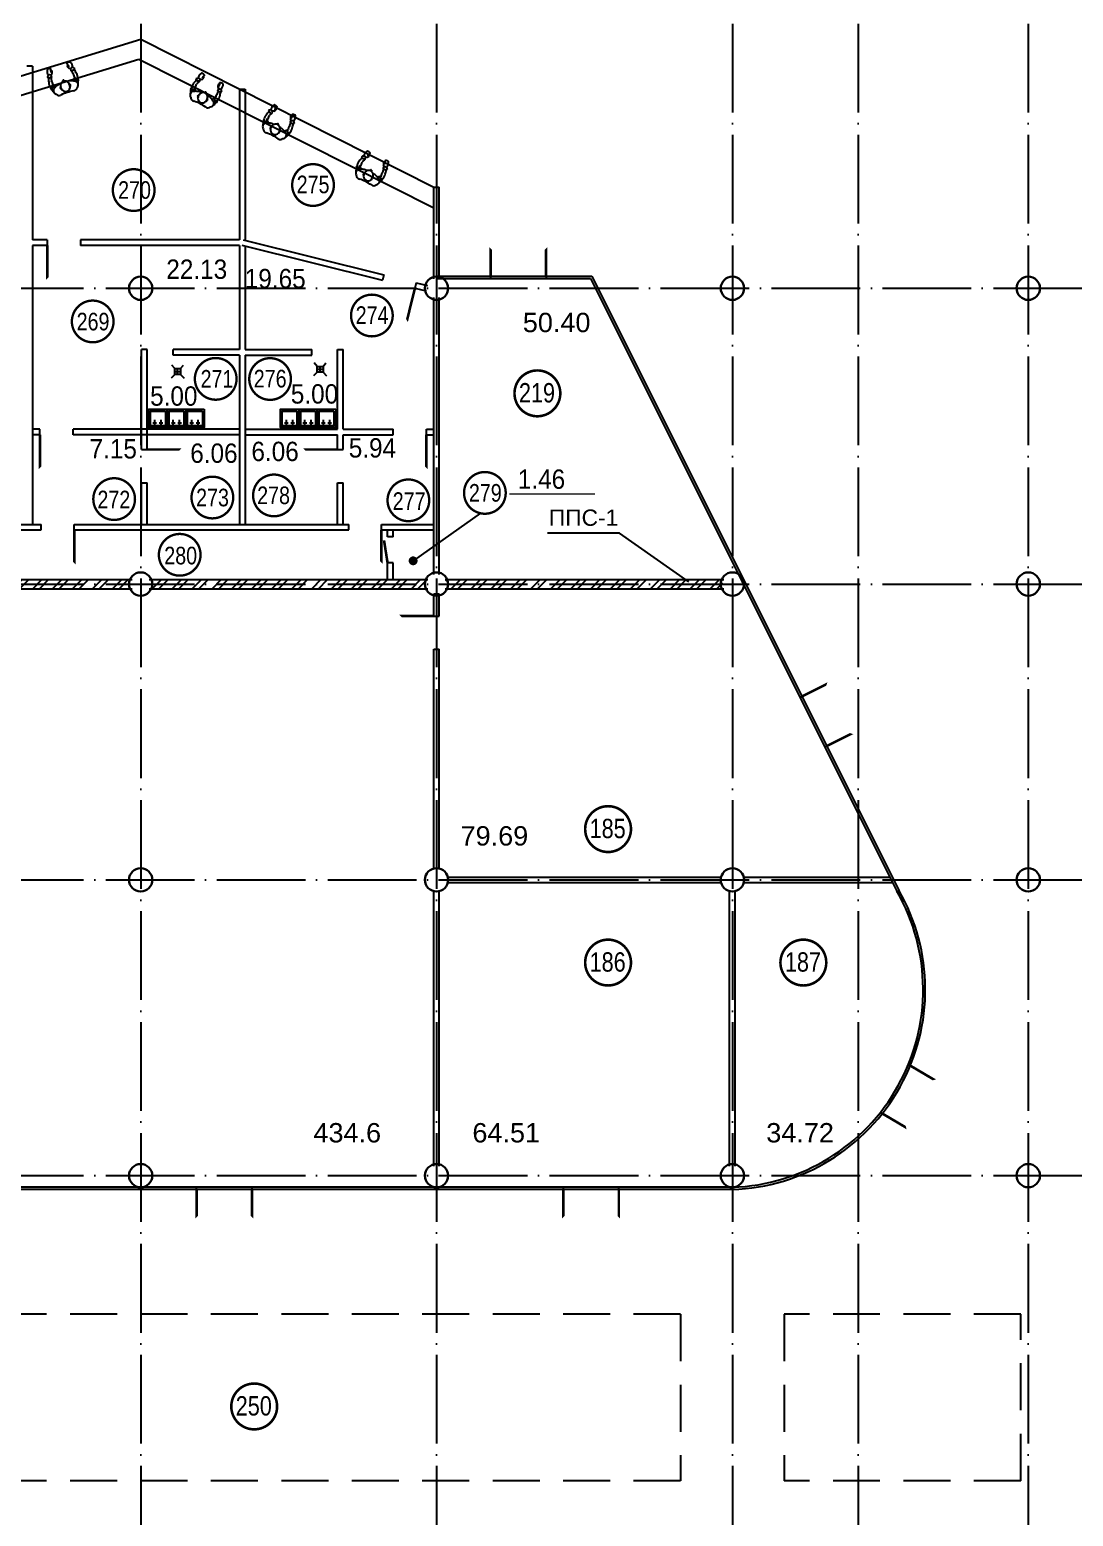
# Model space of a CAD drawing. Extents: x -4497 to 351150, y -50 to 322254.
# Drawn here: x 65770 to 93986, y 202875 to 243079 of the extents above; entities that cross this region are included whole.
import ezdxf
from ezdxf.enums import TextEntityAlignment as Align

# ---------------------------------------------------------------- set-up
doc = ezdxf.new("R2010")
doc.units = 0
doc.header["$LTSCALE"] = 100
doc.linetypes.add('ACAD_ISO04W100', pattern=[30, 24, -3, 0, -3])
doc.linetypes.add('DASHED', pattern=[19.05, 12.7, -6.35])
doc.layers.get('0').update_dxf_attribs({"linetype": 'CONTINUOUS'})
for name, color, linetype in [('axis', 40, 'CONTINUOUS'), ('brick', 12, 'CONTINUOUS'), ('COLON', 5, 'CONTINUOUS'), ('DOORS', 8, 'CONTINUOUS'), ('DRAW', 255, 'CONTINUOUS'), ('EEE', 7, 'CONTINUOUS'), ('FIRE', 6, 'CONTINUOUS'), ('GKL', 5, 'CONTINUOUS'), ('Glass', 4, 'CONTINUOUS'), ('S', 2, 'CONTINUOUS'), ('Sanita', 4, 'CONTINUOUS'), ('TEXT', 2, 'CONTINUOUS'), ('WALL', 7, 'CONTINUOUS')]:
    doc.layers.add(name, color=color, linetype=linetype)
doc.styles.add('ARIEL-17.5', font='arial.ttf', dxfattribs={"height": 15})

# ---------------------------------------------------------------- blocks, each defined once
blk = doc.blocks.new('A$C53F96F9E')
at = {"layer": 'FIRE', "linetype": 'Continuous'}
blk.add_lwpolyline([(-64123, -11035), (-65992, -9717), (-67942, -9717)], dxfattribs=at)
at = {"layer": 'TEXT', "color": 6, "linetype": 'Continuous', "lineweight": 20, "style": 'ARIEL-17.5', "width": 0.998875}
blk.add_text('ППС-1', height=441.5, dxfattribs=at).set_placement((-66967, -9517), align=Align.CENTER)
blk = doc.blocks.new('A$C584E3954')
at = {"layer": 'Glass', "linetype": 'Continuous'}
for p, q in [((-885, -1234), (-885, -1174)), ((615, -1234), (615, -1174))]:
    blk.add_line(p, q, dxfattribs=at)
blk.add_lwpolyline([(615, -1234, 70, 70, 0), (615, -1984, 0, 0, 0), (-135, -1234, 0, 0, 0), (-885, -1984, 70, 70, 0), (-885, -1234, 70, 70, 0)], format="xyseb", dxfattribs=at)
blk = doc.blocks.new('89')
for p, q in [((-15915.19, -8342.41), (-15916.14, -8341.46)), ((-15913.59, -8342.41), (-15912.64, -8341.65)), ((-15915.19, -8344.02), (-15916.14, -8344.97)), ((-15915.19, -8343.21), (-15913.59, -8343.21)), ((-15914.39, -8342.41), (-15914.39, -8344.02)), ((-15913.59, -8344.02), (-15912.64, -8344.78))]:
    blk.add_line(p, q)
blk.add_lwpolyline([(-15915.19, -8342.41), (-15913.59, -8342.41), (-15913.59, -8344.02), (-15915.19, -8344.02)], close=True)
blk = doc.blocks.new('A$C37FC7F39')
at = {"layer": 'Sanita'}
for p, q in [((-292, -569), (-393, -569)), ((-341, -690), (-341, -483)), ((-121, -569), (-221, -569)), ((-169, -690), (-169, -483))]:
    blk.add_line(p, q, dxfattribs=at)
for points in [[(-5, -190), (-5, -690), (-505, -690), (-505, -190)], [(-55, -240), (-55, -640), (-455, -640), (-455, -240)]]:
    blk.add_lwpolyline(points, close=True, dxfattribs=at)

msp = doc.modelspace()

# ---------------------------------------------------------------- hatches: boundary and pattern name
at = {"layer": 'DRAW'}
h = msp.add_hatch(dxfattribs=at)
h.set_pattern_fill('ANSI32,_O', color=256, scale=40)
h.set_pattern_definition([(45, (-3600, 82000), (-269.4077, 269.4077), []), (45, (-3420.4, 82000), (-269.4077, 269.4077), [])])
h.paths.add_polyline_path([(68535.6, 228212.2), (61003, 228212.2, -0.123425), (61034.3, 228087.2, -0.123425), (61003, 227962.2), (68535.6, 227962.2, -0.123425), (68504.3, 228087.2, -0.123425)])
h.paths.add_polyline_path([(76535.6, 228212.2), (69003, 228212.2, -0.123425), (69034.3, 228087.2, -0.123425), (69003, 227962.2), (76535.6, 227962.2, -0.123425), (76504.3, 228087.2, -0.123425)])
h.paths.add_polyline_path([(84504.3, 228087.2, -0.123425), (84535.6, 228212.2), (77003, 228212.2, -0.123425), (77034.3, 228087.2, -0.123425), (77003, 227962.2), (84535.6, 227962.2, -0.123425)])
h.paths.add_polyline_path([(85081.8, 228212.2), (85003, 228212.2, -0.123425), (85034.3, 228087.2, -0.123425), (85003, 227962.2), (85206.8, 227962.2)])
edge = h.paths.add_edge_path()
edge.add_arc((52769.3, 228087.2), 315, 336.62013, 383.37987)
edge.add_line((53058.4, 228212.2), (60535.6, 228212.2))
edge.add_arc((60769.3, 228087.2), 265, 151.85542, 208.14458)
edge.add_line((60535.6, 227962.2), (53058.4, 227962.2))

# ---------------------------------------------------------------- linework, layer by layer
at = {"layer": 'axis', "linetype": 'ACAD_ISO04W100'}
for p, q in [((68769.3, 318243.4), (68769.3, 84615.2)), ((76769.3, 318243.4), (76769.3, 84615.2)), ((84769.3, 318243.4), (84769.3, 84615.2)), ((88169.3, 318243.4), (88169.3, 84615.2)), ((92769.3, 318243.4), (92769.3, 84615.2)), ((-1176.8, 236087.2), (272433.1, 236087.2)), ((-1176.8, 228087.2), (272433.1, 228087.2)), ((-1176.8, 220087.2), (272433.1, 220087.2)), ((-1176.8, 212087.2), (274434.3, 212087.2))]:
    msp.add_line(p, q, dxfattribs=at)
at = {"layer": 'brick', "linetype": 'Continuous'}
for points in [[(61003, 228212.2), (68535.6, 228212.2)], [(61003, 227962.2), (68535.6, 227962.2)], [(69003, 228212.2), (76535.6, 228212.2)], [(69003, 227962.2), (76535.6, 227962.2)], [(77003, 228212.2), (84535.6, 228212.2)], [(77003, 227962.2), (84535.6, 227962.2)]]:
    msp.add_lwpolyline(points, dxfattribs=at)
at = {"layer": 'COLON', "color": 3, "lineweight": 30}
for points in [[(68454.3, 236087.2, 1), (69084.3, 236087.2, 1)], [(76454.3, 236087.2, 1), (77084.3, 236087.2, 1)], [(84454.3, 236087.2, 1), (85084.3, 236087.2, 1)], [(92454.3, 236087.2, 1), (93084.3, 236087.2, 1)], [(68454.3, 228087.2, 1), (69084.3, 228087.2, 1)], [(76454.3, 228087.2, 1), (77084.3, 228087.2, 1)], [(84454.3, 228087.2, 1), (85084.3, 228087.2, 1)], [(92454.3, 228087.2, 1), (93084.3, 228087.2, 1)], [(92454.3, 220087.2, 1), (93084.3, 220087.2, 1)], [(68454.3, 212087.2, 1), (69084.3, 212087.2, 1)], [(76454.3, 212087.2, 1), (77084.3, 212087.2, 1)], [(84454.3, 212087.2, 1), (85084.3, 212087.2, 1)], [(92454.3, 212087.2, 1), (93084.3, 212087.2, 1)]]:
    msp.add_lwpolyline(points, format="xyb", close=True, dxfattribs=at)
at = {"layer": 'COLON', "color": 5, "lineweight": 30}
for points in [[(68454.3, 220087.2, 1), (69084.3, 220087.2, 1)], [(76454.3, 220087.2, 1), (77084.3, 220087.2, 1)], [(84454.3, 220087.2, 1), (85084.3, 220087.2, 1)]]:
    msp.add_lwpolyline(points, format="xyb", close=True, dxfattribs=at)
at = {"layer": 'DOORS', "flags": 128}
for points in [[(66244.7, 237246.7, 70, 70, 0), (66244.7, 236346.7, 0, 0, 0), (67144.7, 237246.7, 0, 0, 0)], [(76185.3, 236088.9, 70, 70, 0), (75968.9, 235215.3, 0, 0, 0), (75311.7, 236305.3, 0, 0, 0)], [(66044.1, 232126.7, 70, 70, 0), (66044.1, 231226.7, 0, 0, 0), (66944.1, 232126.7, 0, 0, 0)], [(76494.8, 232126.7, 70, 70, 0), (76494.8, 231226.7, 0, 0, 0), (75594.8, 232126.7, 0, 0, 0)], [(68944.7, 231726.7, 70, 70, 0), (69844.7, 231726.7, 0, 0, 0), (68944.7, 230826.7, 0, 0, 0)], [(74094.7, 231726.7, 70, 70, 0), (73194.7, 231726.7, 0, 0, 0), (74094.7, 230826.7, 0, 0, 0)], [(66974.5, 229552.1, 70, 70, 0), (66974.5, 228652.1, 0, 0, 0), (66074.5, 229552.1, 0, 0, 0)], [(75279.2, 229552.1, 70, 70, 0), (75279.2, 228667.1, 0, 0, 0), (74394.2, 229552.1, 0, 0, 0)], [(76694.3, 227222.2, 70, 70, 0), (75794.3, 227222.2, 0, 0, 0), (76694.3, 226322.2, 0, 0, 0)]]:
    msp.add_lwpolyline(points, format="xyseb", dxfattribs=at)
at = {"layer": 'DOORS', "const_width": 70, "flags": 128}
msp.add_lwpolyline([(75444.3, 228664.7), (75349.8, 229267.7)], dxfattribs=at)
at = {"layer": 'EEE'}
msp.add_line((77957.9, 230001.2), (76136.2, 228715.9, -76728.7), dxfattribs=at)
at = {"layer": 'EEE', "linetype": 'Continuous'}
for points, const_width in [([(68016.7, 238743, 1), (69144.3, 238743, 1)], 63.7), ([(72866.1, 238879.2, 1), (73993.7, 238879.2, 1)], 63.7), ([(66908.9, 235189.7, 1), (68036.5, 235189.7, 1)], 63.7), ([(74457.1, 235350.4, 1), (75584.7, 235350.4, 1)], 63.7), ([(70234.3, 233636.5, 1), (71361.9, 233636.5, 1)], 63.7), ([(71705.2, 233632.7, 1), (72832.8, 233632.7, 1)], 63.7), ([(78876.5, 233244.7, 1), (80115.6, 233244.7, 1)], 70), ([(67488.2, 230385.3, 1), (68615.8, 230385.3, 1)], 63.7), ([(70144.7, 230427.4, 1), (71272.3, 230427.4, 1)], 63.7), ([(71809, 230484.4, 1), (72936.6, 230484.4, 1)], 63.7), ([(75444.2, 230351.7, 1), (76571.8, 230351.7, 1)], 63.7), ([(77512.5, 230552.5, 1), (78640.1, 230552.5, 1)], 63.7), ([(69261.3, 228878.6, 1), (70388.9, 228878.6, 1)], 63.7), ([(80787.6, 221460.1, 1), (82026.7, 221460.1, 1)], 70), ([(80787.6, 217850.4, 1), (82026.7, 217850.4, 1)], 70), ([(86067.6, 217850.4, 1), (87306.8, 217850.4, 1)], 70), ([(71219.1, 205845.5, 1), (72458.3, 205845.5, 1)], 70)]:
    msp.add_lwpolyline(points, format="xyb", close=True, dxfattribs=dict(at, const_width=const_width))
at = {"layer": 'EEE', "const_width": 120, "elevation": -76728.7}
msp.add_lwpolyline([(76076.2, 228715.9, 1), (76196.2, 228715.9, 1)], format="xyb", close=True, dxfattribs=at)
at = {"layer": 'GKL'}
for p, q in [((55445.1, 238743.3), (68769.3, 242822.2)), ((68769.3, 242822.2), (76694.3, 238818.8)), ((55445.1, 238220.4), (68723.4, 242285.2)), ((68723.4, 242285.2), (76694.3, 238258.6)), ((66619.1, 241495.8), (66607.1, 241533.3)), ((66854.3, 241571.5), (66845.5, 241598.8)), ((70328, 241278.8), (70340.8, 241304.4)), ((70549.2, 241168.6), (70566.7, 241203.8)), ((72289.2, 240420.9), (72302, 240446.6)), ((72510.3, 240310.8), (72527.9, 240346)), ((74805.1, 239172.4), (74817.8, 239198)), ((75026.2, 239062.2), (75043.7, 239097.4))]:
    msp.add_line(p, q, dxfattribs=at)
at = {"layer": 'GKL', "flags": 128}
for points in [[(65844.7, 242093.3), (65694.7, 242093.3)], [(65844.7, 242093.3), (65844.7, 237396.7)], [(71444.7, 241470.7), (71444.7, 237395.2)], [(71444.7, 241470.7), (71594.7, 241470.7)], [(71594.7, 241470.7), (71594.7, 237395.2)], [(76694.3, 238818.8), (76844.3, 238818.8)], [(66244.7, 237396.7), (65844.7, 237396.7)], [(65844.7, 237246.7), (65844.7, 229702.1)], [(66244.7, 237246.7), (65844.7, 237246.7)], [(66244.7, 237396.7), (66244.7, 237246.7)], [(67144.7, 237396.7), (67144.7, 237246.7)], [(71444.7, 237396.7), (67144.7, 237396.7)], [(71444.7, 237246.7), (67144.7, 237246.7)], [(71444.7, 237246.7), (71444.7, 234426.7)], [(71501.7, 237248.9), (75311.7, 236305.3)], [(71537.8, 237394.5), (75347.7, 236450.9)], [(71594.7, 237246.7), (71594.7, 234426.7)], [(75347.7, 236450.9), (75311.7, 236305.3)], [(76221.3, 236234.5), (76185.3, 236088.9)], [(76185.3, 236088.9), (76486.3, 236014.4)], [(76221.3, 236234.5), (76522.3, 236160)], [(68944.7, 234426.7), (68794.7, 234426.7)], [(71444.7, 234426.7), (69644.7, 234426.7)], [(71594.7, 234426.7), (73394.7, 234426.7)], [(74094.7, 234426.7), (74244.7, 234426.7)], [(71444.7, 234276.7), (69644.7, 234276.7)], [(71444.7, 234276.7), (71444.7, 229702.1)], [(71594.7, 234276.7), (71594.7, 229702.1)], [(71594.7, 234276.7), (73394.7, 234276.7)], [(66044.1, 232276.7), (65844.6, 232276.7)], [(66044.1, 232126.7), (65844.6, 232126.7)], [(66044.1, 232126.7), (66044.1, 232276.7)], [(71444.7, 232276.7), (66944.1, 232276.7)], [(66944.1, 232126.7), (66944.1, 232276.7)], [(71444.7, 232126.7), (66944.1, 232126.7)], [(71594.7, 232276.7), (74094.7, 232276.7)], [(71594.7, 232126.7), (74094.7, 232126.7)], [(74244.7, 232276.7), (75594.8, 232276.7)], [(74244.7, 232126.7), (75594.8, 232126.7)], [(75594.8, 232126.7), (75594.8, 232276.7)], [(76494.8, 232126.7), (76494.8, 232276.7)], [(76494.8, 232276.7), (76694.3, 232276.7)], [(76494.8, 232126.7), (76694.3, 232126.7)], [(68794.7, 231726.7), (68944.7, 231726.7)], [(74094.7, 231726.7), (74244.7, 231726.7)], [(68794.7, 230826.7), (68944.7, 230826.7)], [(74094.7, 230826.7), (74244.7, 230826.7)], [(64425.3, 229702.1), (66074.5, 229702.1)], [(66074.5, 229552.1), (66074.5, 229702.1)], [(66974.5, 229702.1), (74394.2, 229702.1)], [(66974.5, 229552.1), (66974.5, 229702.1)], [(74394.2, 229552.1), (74394.2, 229702.1)], [(75279.2, 229702.1), (76694.3, 229702.1)], [(75279.2, 229552.1), (75279.2, 229702.1)], [(64425.3, 229552.1), (66074.5, 229552.1)], [(66974.5, 229552.1), (74394.2, 229552.1)], [(75279.2, 229552.1), (76694.3, 229552.1)], [(75594.3, 229364.7), (75444.3, 229364.7)], [(75594.3, 228664.7), (75444.3, 228664.7)], [(76694.3, 227822.2), (76844.3, 227822.2)], [(76694.3, 227822.2), (76844.3, 227822.2)], [(76694.3, 227222.2), (76844.3, 227222.2)], [(76694.3, 227222.2), (76844.3, 227222.2)], [(76694.3, 226322.2), (76844.3, 226322.2)], [(77075.2, 220162.2), (84463.4, 220162.2)], [(77075.2, 220012.2), (84463.4, 220012.2)], [(85075.2, 220162.2), (89026.3, 220162.2)], [(85075.2, 220012.2), (89101.3, 220012.2)]]:
    msp.add_lwpolyline(points, dxfattribs=at)
at = {"layer": 'GKL'}
for points in [[(76694.3, 236341.3), (76694.3, 238818.8)], [(76844.3, 236341.3), (76844.3, 238818.8)], [(76694.3, 228341.3), (76694.3, 235833)], [(76844.3, 228341.3), (76844.3, 235833)], [(68794.7, 231726.7), (68794.7, 234426.7)], [(68944.7, 231726.7), (68944.7, 234426.7)], [(69644.7, 234276.7), (69644.7, 234426.7)], [(73394.7, 234276.7), (73394.7, 234426.7)], [(74094.7, 232276.7), (74094.7, 234426.7)], [(74244.7, 232276.7), (74244.7, 234426.7)], [(74094.7, 231726.7), (74094.7, 232126.7)], [(74244.7, 231726.7), (74244.7, 232126.7)], [(68794.7, 229702.1), (68794.7, 230826.7)], [(68944.7, 229702.1), (68944.7, 230826.7)], [(74094.7, 229702.1), (74094.7, 230826.7)], [(74244.7, 229702.1), (74244.7, 230826.7)], [(75444.3, 229364.7), (75444.3, 229552.1)], [(75594.3, 229364.7), (75594.3, 229552.1)], [(75444.3, 228212.2), (75444.3, 228664.7)], [(75594.3, 228212.2), (75594.3, 228664.7)], [(76694.3, 227222.2), (76694.3, 227822.2)], [(76694.3, 227222.2), (76694.3, 227822.2)], [(76844.3, 227222.2), (76844.3, 227822.2)], [(76844.3, 227222.2), (76844.3, 227822.2)], [(76694.3, 220393.1), (76694.3, 226322.2)], [(76844.3, 220393.1), (76844.3, 226322.2)], [(76694.3, 212341.3), (76694.3, 219781.2)], [(76844.3, 212341.3), (76844.3, 219781.2)], [(84694.3, 212341.3), (84694.3, 219781.2)], [(84844.3, 212341.3), (84844.3, 219781.2)]]:
    msp.add_lwpolyline(points, dxfattribs=at)
for centre, radius, start, end in [((66307.7, 242010.7), 17, 39.38611, 156.97333), ((66789, 242158.4), 14.1, 85.16667, 230.38514), ((67366.6, 242627.4), 757.8, 218.99876, 219.28022), ((67366.6, 242627.4), 757.8, 219.28022, 223.14986), ((66796, 242094.4), 12.1, 38.90635, 221.3441), ((66925.3, 242166.1), 159.7, 209.92715, 217.90054), ((66807.1, 242171.4), 17, 58.6959, 176.28312), ((66807.1, 242171.4), 17, 176.28312, 178.04868), ((66872.1, 242113.1), 85.7, 211.79052, 246.49857), ((66706.1, 242004.1), 139.4, 31.07845, 44.59078), ((66776, 242077.1), 49.5, 358.81905, 40.41328), ((66833.4, 242182.2), 17.8, 50.66339, 168.13593), ((66806.7, 241882.4), 155.3, 63.77913, 78.40447), ((66855.4, 242194.8), 10.7, 39.2354, 173.61906), ((66749.2, 242062.8), 179.9, 357.8979, 50.4862), ((66935, 241987.9), 68.6, 95.08049, 150.42952), ((66905.1, 241923.9), 134.5, 51.28159, 79.79503), ((67009.7, 241991.6), 42.4, 118.84957, 158.7898), ((66418.1, 241956.3), 179.9, 165.18302, 217.77133), ((66372.4, 241752.5), 134.5, 135.8742, 164.38764), ((66247.9, 241746.5), 42.4, 56.87942, 96.81966), ((66254.8, 242001.6), 10.7, 42.05016, 176.43383), ((66280, 242004.2), 17.8, 47.53329, 165.00583), ((66292.9, 241828.8), 51.6, 242.95136, 244.98378), ((66292.9, 241828.8), 51.6, 244.98378, 293.94998), ((67073.4, 241757.8), 798.1, 178.39302, 187.24694), ((66310.8, 241787), 68.6, 65.23971, 120.58873), ((66637.5, 241699.3), 358.3, 186.75327, 211.80744), ((66332.6, 241701.3), 82.5, 81.34779, 103.11884), ((66330, 242010.8), 14.1, 345.28408, 130.50255), ((66307.7, 242010.7), 17, 37.62054, 39.38611), ((66387.9, 241952.2), 49.5, 175.25595, 216.85017), ((65587.3, 242054.9), 757.8, 352.51936, 356.38901), ((66476.5, 241776.2), 155.3, 137.26476, 151.89009), ((66131.8, 241720.1), 244.7, 16.1731, 31.87575), ((65587.3, 242054.9), 757.8, 356.38901, 356.67046), ((66351.3, 241804), 22, 253.3688, 314.52726), ((67730.9, 241937.2), 1394.4, 186.35593, 189.77412), ((66487.3, 241933.7), 139.4, 171.07845, 184.59078), ((66361.6, 241954.6), 12.1, 354.32513, 176.76288), ((66100.8, 241550.6), 296.5, 6.61407, 30.36038), ((66288.9, 241925.4), 85.7, 329.17065, 3.8787), ((66214.8, 241937.4), 159.7, 357.76868, 5.74207), ((66725.3, 241569), 123.5, 117.93883, 156.37376), ((66674, 241684.5), 9.12, 129.76338, 224.06344), ((66725.3, 241569), 123.5, 11.15065, 117.93883), ((66505.9, 241723.7), 165.4, 348.76612, 354.67528), ((66681.3, 241705.8), 11, 49.31719, 166.35203), ((66813.4, 241822.7), 165.4, 220.99394, 226.9031), ((66699.7, 241692.8), 9.12, 351.60578, 85.90584), ((66871.6, 241529.1), 168.1, 83.40051, 119.62814), ((67119.5, 242037.9), 244.7, 183.79347, 199.49613), ((66892.2, 241978), 22, 261.14197, 322.30042), ((66906.7, 241435.5), 261.1, 81.51729, 93.46718), ((66967.3, 241905.5), 82.5, 112.55038, 134.32143), ((65693.8, 241281.8), 1394.4, 25.8951, 29.3133), ((66925.2, 242032.3), 51.6, 281.71924, 330.68545), ((67028.6, 241675.8), 85.3, 133.57516, 167.889), ((66906.7, 241435.5), 261.1, 72.65176, 81.51729), ((67243.4, 241918.3), 296.5, 185.30884, 209.05515), ((66332.5, 241519.4), 798.1, 28.42228, 37.2762), ((67010.3, 241742.8), 40.8, 129.6428, 187.29581), ((66982.4, 241620), 118.4, 33.16521, 96.13597), ((66925.2, 242032.3), 51.6, 330.68545, 332.71786), ((67010.3, 241742.8), 40.8, 88.72046, 129.6428), ((66982.5, 241587), 97.7, 352.6786, 88.81506), ((66720.8, 241726.1), 358.3, 3.86179, 28.91595), ((66998.1, 241713.4), 88.2, 24.68758, 46.08125), ((66998.1, 241713.4), 88.2, 341.05219, 24.68758), ((65334, 241663.5), 1747.7, 357.08532, 0.69704), ((70483.2, 241411.5), 358.3, 142.44332, 167.49748), ((70836.1, 241148.9), 798.1, 134.08306, 142.93698), ((70330.7, 241634.7), 134.5, 91.56424, 120.07768), ((70237.5, 241717.5), 42.4, 12.56946, 52.5097), ((70327.2, 241744.9), 51.6, 198.6414, 200.67382), ((70327.2, 241744.9), 51.6, 200.67382, 249.64003), ((71431.9, 240818), 1394.4, 142.04597, 145.46416), ((70266.5, 241625.9), 82.5, 37.03783, 58.80889), ((70505.7, 241748.7), 179.9, 120.87307, 173.46137), ((70310.7, 241702.5), 68.6, 20.92975, 76.27878), ((70351.6, 241686.3), 22, 209.05885, 270.2173), ((70135.9, 241779.7), 244.7, 331.86314, 347.5658), ((70421.7, 241579), 155.3, 92.9548, 107.58014), ((70420.6, 241895.1), 10.7, 357.7402, 132.12387), ((70391.8, 241816.9), 85.7, 284.8607, 319.56875), ((70440.4, 241879.4), 17.8, 3.22334, 120.69587), ((70481.3, 241766.8), 49.5, 130.94599, 172.54022), ((70539.5, 241684.1), 139.4, 126.76849, 140.28082), ((69980.2, 242399.6), 757.8, 308.2094, 312.07905), ((70464.2, 241786.9), 12.1, 310.01517, 132.45292), ((70347.1, 241877.2), 159.7, 313.45872, 321.43212), ((70464.8, 241864.7), 17, 355.07615, 112.66337), ((70464.8, 241864.7), 17, 353.31058, 355.07615), ((70480.8, 241849.2), 14.1, 300.97412, 86.1926), ((69980.2, 242399.6), 757.8, 312.07905, 312.36051), ((71653.3, 241566.3), 757.8, 174.97026, 178.83991), ((70912.4, 241634.3), 14.1, 40.85671, 186.07519), ((71653.3, 241566.3), 757.8, 174.6888, 174.97026), ((70934.4, 241630.8), 17, 131.97316, 133.73873), ((70934.4, 241630.8), 17, 14.38594, 131.97316), ((70960.8, 241620.2), 17.8, 6.35344, 123.82597), ((66419.6, 241527.2), 88.2, 169.58797, 190.98165), ((66419.6, 241527.2), 88.2, 190.98165, 234.61704), ((66392.5, 241544.1), 40.8, 86.02642, 126.94877), ((66486.8, 241460.5), 118.4, 119.53325, 182.50401), ((67800.6, 242457), 1747.7, 214.97218, 218.5839), ((66392.5, 241544.1), 40.8, 28.37342, 86.02642), ((66505.9, 241433.7), 97.7, 126.85417, 222.99063), ((66416.7, 241479), 85.3, 47.78022, 82.09406), ((66505.9, 241433.7), 97.7, 222.99063, 258.93662), ((66655.9, 241354.8), 261.1, 134.15194, 143.01746), ((66655.9, 241354.8), 261.1, 122.20204, 134.15194), ((66563.6, 241398.1), 97.3, 218.24162, 299.11913), ((66629.9, 241451.3), 168.1, 96.04108, 132.26871), ((66604.5, 241521), 6.39, 4.0936, 187.84364), ((66520.1, 241479), 88.3, 8.51116, 27.75523), ((66725.3, 241569), 123.5, 156.37376, 196.82413), ((66725.3, 241569), 123.5, 196.82413, 197.83461), ((66660.2, 241503.9), 54.2, 192.60449, 214.44931), ((67218.7, 240051.7), 1400.1, 108.03423, 115.72323), ((66621.2, 241475.8), 6.19, 204.08362, 3.88764), ((66736.7, 241533.7), 123.5, 197.83461, 207.73773), ((66736.7, 241533.7), 123.5, 207.73773, 11.15065), ((67162.1, 240167.5), 1272.6, 99.54009, 107.22909), ((66851.5, 241600.4), 6.39, 27.82558, 211.57562), ((66736.7, 241533.7), 123.5, 11.15065, 17.83461), ((66944.6, 241615.6), 88.3, 187.914, 207.15806), ((66736.7, 241533.7), 123.5, 7.93149, 11.15065), ((66864.3, 241554), 6.19, 211.78158, 11.58561), ((66816.2, 241554.1), 54.2, 1.21991, 23.06474), ((66945.2, 241531.4), 109, 273.16519, 354.04269), ((66982.5, 241587), 97.7, 316.7326, 352.6786), ((71844.9, 241141.3), 1747.7, 170.66222, 174.27395), ((70203.6, 241313.4), 97.7, 82.54421, 178.68067), ((70203.6, 241313.4), 97.7, 178.68067, 214.62667), ((70207.1, 241440.6), 88.2, 146.67169, 190.30708), ((70208.6, 241345.9), 118.4, 75.2233, 138.19405), ((70232.1, 241252.8), 109, 177.31657, 258.19408), ((70207.1, 241440.6), 88.2, 125.27802, 146.67169), ((70199.6, 241471.6), 40.8, 41.71647, 82.63881), ((70255.8, 241152.2), 261.1, 89.84198, 98.70751), ((69995.4, 241680), 296.5, 322.30411, 346.05043), ((70199.6, 241471.6), 40.8, 344.06346, 41.71647), ((70171.4, 241408.1), 85.3, 3.47026, 37.7841), ((70255.8, 241152.2), 261.1, 77.89208, 89.84198), ((70315.5, 241262.9), 6.19, 159.77366, 319.57768), ((70363, 241255.8), 54.2, 148.29453, 170.13936), ((70304.6, 241239.4), 168.1, 51.73112, 87.95876), ((70438.6, 241223.7), 123.5, 160.20862, 323.62153), ((70245.4, 241335.9), 88.3, 324.2012, 343.44527), ((70438.6, 241223.7), 123.5, 160.20862, 163.42778), ((70438.6, 241223.7), 123.5, 153.52466, 160.20862), ((70335.1, 241306.9), 6.39, 319.78365, 143.53368), ((70455.1, 241256.9), 123.5, 53.42044, 160.20862), ((70499.1, 241375.4), 9.12, 85.45343, 179.75348), ((70406.2, 241520.9), 165.4, 304.45616, 310.36532), ((70519.2, 241385.5), 11, 5.00724, 122.04207), ((70523.2, 241363.4), 9.12, 307.29583, 41.59588), ((70455.1, 241256.9), 123.5, 14.98551, 53.42044), ((70695.3, 241376.9), 165.4, 176.68399, 182.59315), ((70455.1, 241256.9), 123.5, 334.53514, 14.98551), ((70531.9, 241126.2), 168.1, 39.09055, 75.31819), ((70491.6, 241034.7), 261.1, 37.20733, 49.15723), ((70780.4, 241182.3), 40.8, 85.33284, 142.98585), ((71069.8, 241144.9), 296.5, 140.99888, 164.7452), ((70780.4, 241182.3), 40.8, 44.4105, 85.33284), ((70561.6, 241372.5), 358.3, 319.55183, 344.60599), ((69516.4, 241772), 1394.4, 341.58515, 345.00334), ((71064.7, 241317.1), 244.7, 139.48351, 155.18617), ((70860.2, 241433), 22, 216.83201, 277.99046), ((70940.2, 241543.7), 85.7, 167.48056, 202.18861), ((71015.3, 241544.5), 159.7, 165.61719, 173.59059), ((70872.6, 241583.5), 12.1, 354.59639, 177.03414), ((70732.3, 241424.3), 155.3, 19.46917, 34.09451), ((70863.3, 241328.7), 82.5, 68.24042, 90.01148), ((70897.7, 241410.1), 68.6, 50.77053, 106.11956), ((70745.2, 241581.7), 139.4, 346.76849, 0.28082), ((70846.3, 241585), 49.5, 314.50909, 356.10332), ((70921.7, 241448.8), 51.6, 237.40928, 286.37549), ((70139.4, 241495.9), 798.1, 344.11233, 352.96625), ((70953.8, 241360.7), 42.4, 74.53961, 114.47985), ((70921.7, 241448.8), 51.6, 286.37549, 288.40791), ((70817.1, 241593.6), 179.9, 313.58794, 6.17624), ((70831.7, 241385.2), 134.5, 6.97163, 35.48507), ((70985.3, 241613.9), 10.7, 354.92544, 129.30911), ((69812.7, 239936.9), 1272.6, 64.13018, 71.81918), ((69739.5, 239830.9), 1400.1, 55.63604, 63.32503), ((70589.4, 241063.6), 97.3, 232.24014, 313.11764), ((70544.1, 241149.1), 6.19, 167.47163, 327.27565), ((70438.6, 241223.7), 123.5, 323.62153, 333.52466), ((70509.7, 241182.7), 54.2, 316.90995, 338.75478), ((70644.5, 241137.1), 88.3, 143.60404, 162.84811), ((70567.4, 241191.3), 6.39, 343.51563, 167.26566), ((70455.1, 241256.9), 123.5, 333.52466, 334.53514), ((70651.7, 241090.2), 97.7, 272.42264, 308.36864), ((70746.8, 241121.5), 85.3, 89.26521, 123.57905), ((70491.6, 241034.7), 261.1, 28.3418, 37.20733), ((70651.7, 241090.2), 97.7, 308.36864, 44.5051), ((69525.5, 242296.4), 1747.7, 312.77536, 316.38709), ((70674.7, 241113.8), 118.4, 348.85526, 51.82601), ((70751.1, 241169.7), 88.2, 296.74223, 340.37762), ((70751.1, 241169.7), 88.2, 340.37762, 1.77129), ((72797.3, 240291), 798.1, 134.08306, 142.93698), ((72291.9, 240776.9), 134.5, 91.56424, 120.07768), ((72198.7, 240859.6), 42.4, 12.56946, 52.5097), ((72288.4, 240887.1), 51.6, 198.6414, 200.67382), ((72288.4, 240887.1), 51.6, 200.67382, 249.64003), ((72227.7, 240768.1), 82.5, 37.03783, 58.80889), ((72466.9, 240890.8), 179.9, 120.87307, 173.46137), ((72271.9, 240844.6), 68.6, 20.92975, 76.27878), ((72097.1, 240921.8), 244.7, 331.86314, 347.5658), ((72382.9, 240721.1), 155.3, 92.9548, 107.58014), ((72381.8, 241037.3), 10.7, 357.7402, 132.12387), ((72353, 240959), 85.7, 284.8607, 319.56875), ((72401.6, 241021.5), 17.8, 3.22334, 120.69587), ((72442.5, 240908.9), 49.5, 130.94599, 172.54022), ((72500.7, 240826.3), 139.4, 126.76849, 140.28082), ((71941.4, 241541.8), 757.8, 308.2094, 312.07905), ((72425.4, 240929), 12.1, 310.01517, 132.45292), ((72308.3, 241019.4), 159.7, 313.45872, 321.43212), ((72426, 241006.8), 17, 355.07615, 112.66337), ((72426, 241006.8), 17, 353.31058, 355.07615), ((72442, 240991.3), 14.1, 300.97412, 86.1926), ((71941.4, 241541.8), 757.8, 312.07905, 312.36051), ((73806.1, 240283.4), 1747.7, 170.66222, 174.27395), ((72164.8, 240455.5), 97.7, 82.54421, 178.68067), ((72164.8, 240455.5), 97.7, 178.68067, 214.62667), ((72168.3, 240582.7), 88.2, 146.67169, 190.30708), ((72169.8, 240488.1), 118.4, 75.2233, 138.19405), ((72444.4, 240553.6), 358.3, 142.44332, 167.49748), ((72168.3, 240582.7), 88.2, 125.27802, 146.67169), ((72160.8, 240613.7), 40.8, 41.71647, 82.63881), ((72217, 240294.3), 261.1, 89.84198, 98.70751), ((71956.6, 240822.2), 296.5, 322.30411, 346.05043), ((72160.8, 240613.7), 40.8, 344.06346, 41.71647), ((72132.5, 240550.2), 85.3, 3.47026, 37.7841), ((72217, 240294.3), 261.1, 77.89208, 89.84198), ((73393, 239960.2), 1394.4, 142.04597, 145.46416), ((72324.2, 240397.9), 54.2, 148.29453, 170.13936), ((72265.8, 240381.5), 168.1, 51.73112, 87.95876), ((72206.5, 240478), 88.3, 324.2012, 343.44527), ((72399.8, 240365.8), 123.5, 153.52466, 160.20862), ((72296.3, 240449.1), 6.39, 319.78365, 143.53368), ((72312.8, 240828.5), 22, 209.05885, 270.2173), ((72416.3, 240399.1), 123.5, 53.42044, 160.20862), ((72460.3, 240517.6), 9.12, 85.45343, 179.75348), ((72367.4, 240663), 165.4, 304.45616, 310.36532), ((72480.4, 240527.7), 11, 5.00724, 122.04207), ((72484.4, 240505.5), 9.12, 307.29583, 41.59588), ((72416.3, 240399.1), 123.5, 14.98551, 53.42044), ((72656.5, 240519.1), 165.4, 176.68399, 182.59315), ((72416.3, 240399.1), 123.5, 334.53514, 14.98551), ((72493, 240268.4), 168.1, 39.09055, 75.31819), ((73031, 240287.1), 296.5, 140.99888, 164.7452), ((72522.7, 240514.6), 358.3, 319.55183, 344.60599), ((71477.5, 240914.2), 1394.4, 341.58515, 345.00334), ((73025.9, 240459.3), 244.7, 139.48351, 155.18617), ((72821.4, 240575.1), 22, 216.83201, 277.99046), ((72901.4, 240685.9), 85.7, 167.48056, 202.18861), ((72976.5, 240686.6), 159.7, 165.61719, 173.59059), ((72833.8, 240725.6), 12.1, 354.59639, 177.03414), ((72693.5, 240566.5), 155.3, 19.46917, 34.09451), ((72824.5, 240470.8), 82.5, 68.24042, 90.01148), ((72858.9, 240552.3), 68.6, 50.77053, 106.11956), ((72706.4, 240723.8), 139.4, 346.76849, 0.28082), ((72807.5, 240727.2), 49.5, 314.50909, 356.10332), ((72882.9, 240591), 51.6, 237.40928, 286.37549), ((73614.5, 240708.5), 757.8, 174.97026, 178.83991), ((72873.6, 240776.4), 14.1, 40.85671, 186.07519), ((73614.5, 240708.5), 757.8, 174.6888, 174.97026), ((72100.6, 240638), 798.1, 344.11233, 352.96625), ((72895.6, 240773), 17, 131.97316, 133.73873), ((72895.6, 240773), 17, 14.38594, 131.97316), ((72915, 240502.8), 42.4, 74.53961, 114.47985), ((72882.9, 240591), 51.6, 286.37549, 288.40791), ((72778.3, 240735.7), 179.9, 313.58794, 6.17624), ((72792.8, 240527.4), 134.5, 6.97163, 35.48507), ((72922, 240762.4), 17.8, 6.35344, 123.82597), ((72946.5, 240756), 10.7, 354.92544, 129.30911), ((72193.3, 240394.9), 109, 177.31657, 258.19408), ((71773.9, 239079.1), 1272.6, 64.13018, 71.81918), ((72276.7, 240405.1), 6.19, 159.77366, 319.57768), ((72399.8, 240365.8), 123.5, 160.20862, 323.62153), ((72399.8, 240365.8), 123.5, 160.20862, 163.42778), ((71700.7, 238973.1), 1400.1, 55.63604, 63.32503), ((72550.5, 240205.7), 97.3, 232.24014, 313.11764), ((72505.3, 240291.2), 6.19, 167.47163, 327.27565), ((72399.8, 240365.8), 123.5, 323.62153, 333.52466), ((72470.9, 240324.9), 54.2, 316.90995, 338.75478), ((72605.7, 240279.2), 88.3, 143.60404, 162.84811), ((72528.6, 240333.4), 6.39, 343.51563, 167.26566), ((72416.3, 240399.1), 123.5, 333.52466, 334.53514), ((72612.9, 240232.3), 97.7, 272.42264, 308.36864), ((72452.8, 240176.9), 261.1, 37.20733, 49.15723), ((72707.9, 240263.7), 85.3, 89.26521, 123.57905), ((72452.8, 240176.9), 261.1, 28.3418, 37.20733), ((72612.9, 240232.3), 97.7, 308.36864, 44.5051), ((71486.7, 241438.5), 1747.7, 312.77536, 316.38709), ((72741.6, 240324.4), 40.8, 85.33284, 142.98585), ((72635.9, 240255.9), 118.4, 348.85526, 51.82601), ((72741.6, 240324.4), 40.8, 44.4105, 85.33284), ((72712.3, 240311.8), 88.2, 296.74223, 340.37762), ((72712.3, 240311.8), 88.2, 340.37762, 1.77129), ((75313.1, 239042.5), 798.1, 134.08306, 142.93698), ((74807.7, 239528.4), 134.5, 91.56424, 120.07768), ((74714.5, 239611.1), 42.4, 12.56946, 52.5097), ((74804.2, 239638.5), 51.6, 198.6414, 200.67382), ((74804.2, 239638.5), 51.6, 200.67382, 249.64003), ((74982.8, 239642.3), 179.9, 120.87307, 173.46137), ((74787.8, 239596.1), 68.6, 20.92975, 76.27878), ((74613, 239673.3), 244.7, 331.86314, 347.5658), ((74898.8, 239472.6), 155.3, 92.9548, 107.58014), ((74897.7, 239788.8), 10.7, 357.7402, 132.12387), ((74868.8, 239710.5), 85.7, 284.8607, 319.56875), ((74917.5, 239773), 17.8, 3.22334, 120.69587), ((74958.4, 239660.4), 49.5, 130.94599, 172.54022), ((75016.6, 239577.8), 139.4, 126.76849, 140.28082), ((74457.2, 240293.2), 757.8, 308.2094, 312.07905), ((74941.3, 239680.5), 12.1, 310.01517, 132.45292), ((74824.2, 239770.9), 159.7, 313.45872, 321.43212), ((74941.9, 239758.3), 17, 355.07615, 112.66337), ((74941.9, 239758.3), 17, 353.31058, 355.07615), ((74957.9, 239742.8), 14.1, 300.97412, 86.1926), ((74457.2, 240293.2), 757.8, 312.07905, 312.36051), ((76321.9, 239034.9), 1747.7, 170.66222, 174.27395), ((74680.7, 239207), 97.7, 82.54421, 178.68067), ((74684.2, 239334.2), 88.2, 146.67169, 190.30708), ((74685.7, 239239.5), 118.4, 75.2233, 138.19405), ((74960.3, 239305.1), 358.3, 142.44332, 167.49748), ((74684.2, 239334.2), 88.2, 125.27802, 146.67169), ((74676.6, 239365.2), 40.8, 41.71647, 82.63881), ((74732.9, 239045.8), 261.1, 89.84198, 98.70751), ((74472.4, 239573.7), 296.5, 322.30411, 346.05043), ((74676.6, 239365.2), 40.8, 344.06346, 41.71647), ((74648.4, 239301.7), 85.3, 3.47026, 37.7841), ((74732.9, 239045.8), 261.1, 77.89208, 89.84198), ((75908.9, 238711.6), 1394.4, 142.04597, 145.46416), ((74743.6, 239519.6), 82.5, 37.03783, 58.80889), ((74781.6, 239133), 168.1, 51.73112, 87.95876), ((74828.6, 239579.9), 22, 209.05885, 270.2173), ((74932.2, 239150.6), 123.5, 53.42044, 160.20862), ((74976.1, 239269), 9.12, 85.45343, 179.75348), ((74883.3, 239414.5), 165.4, 304.45616, 310.36532), ((74996.2, 239279.1), 11, 5.00724, 122.04207), ((75000.3, 239257), 9.12, 307.29583, 41.59588), ((74932.2, 239150.6), 123.5, 14.98551, 53.42044), ((75172.4, 239270.5), 165.4, 176.68399, 182.59315), ((75546.9, 239038.5), 296.5, 140.99888, 164.7452), ((73993.4, 239665.7), 1394.4, 341.58515, 345.00334), ((75541.7, 239210.7), 244.7, 139.48351, 155.18617), ((75337.3, 239326.6), 22, 216.83201, 277.99046), ((75417.2, 239437.3), 85.7, 167.48056, 202.18861), ((75492.3, 239438.1), 159.7, 165.61719, 173.59059), ((75349.7, 239477.1), 12.1, 354.59639, 177.03414), ((75209.3, 239317.9), 155.3, 19.46917, 34.09451), ((75340.4, 239222.3), 82.5, 68.24042, 90.01148), ((75374.8, 239303.8), 68.6, 50.77053, 106.11956), ((75222.3, 239475.3), 139.4, 346.76849, 0.28082), ((75323.3, 239478.7), 49.5, 314.50909, 356.10332), ((75398.7, 239342.4), 51.6, 237.40928, 286.37549), ((76130.4, 239460), 757.8, 174.97026, 178.83991), ((75389.4, 239527.9), 14.1, 40.85671, 186.07519), ((76130.4, 239460), 757.8, 174.6888, 174.97026), ((74616.4, 239389.5), 798.1, 344.11233, 352.96625), ((75411.4, 239524.4), 17, 131.97316, 133.73873), ((75411.4, 239524.4), 17, 14.38594, 131.97316), ((75430.9, 239254.3), 42.4, 74.53961, 114.47985), ((75398.7, 239342.4), 51.6, 286.37549, 288.40791), ((75294.2, 239487.2), 179.9, 313.58794, 6.17624), ((75308.7, 239278.9), 134.5, 6.97163, 35.48507), ((75437.8, 239513.8), 17.8, 6.35344, 123.82597), ((75462.3, 239507.5), 10.7, 354.92544, 129.30911), ((74680.7, 239207), 97.7, 178.68067, 214.62667), ((74709.2, 239146.4), 109, 177.31657, 258.19408), ((74289.8, 237830.5), 1272.6, 64.13018, 71.81918), ((74792.5, 239156.6), 6.19, 159.77366, 319.57768), ((74840.1, 239149.4), 54.2, 148.29453, 170.13936), ((74915.6, 239117.3), 123.5, 160.20862, 323.62153), ((74722.4, 239229.5), 88.3, 324.2012, 343.44527), ((74915.6, 239117.3), 123.5, 160.20862, 163.42778), ((74915.6, 239117.3), 123.5, 153.52466, 160.20862), ((74812.2, 239200.6), 6.39, 319.78365, 143.53368), ((74216.5, 237724.5), 1400.1, 55.63604, 63.32503), ((75066.4, 238957.2), 97.3, 232.24014, 313.11764), ((75021.1, 239042.7), 6.19, 167.47163, 327.27565), ((74915.6, 239117.3), 123.5, 323.62153, 333.52466), ((74986.8, 239076.4), 54.2, 316.90995, 338.75478), ((75121.6, 239030.7), 88.3, 143.60404, 162.84811), ((75044.4, 239084.9), 6.39, 343.51563, 167.26566), ((74932.2, 239150.6), 123.5, 333.52466, 334.53514), ((74932.2, 239150.6), 123.5, 334.53514, 14.98551), ((75008.9, 239019.8), 168.1, 39.09055, 75.31819), ((75128.8, 238983.8), 97.7, 272.42264, 308.36864), ((74968.7, 238928.3), 261.1, 37.20733, 49.15723), ((75223.8, 239015.1), 85.3, 89.26521, 123.57905), ((74968.7, 238928.3), 261.1, 28.3418, 37.20733), ((75128.8, 238983.8), 97.7, 308.36864, 44.5051), ((74002.5, 240190), 1747.7, 312.77536, 316.38709), ((75257.5, 239075.9), 40.8, 85.33284, 142.98585), ((75151.7, 239007.4), 118.4, 348.85526, 51.82601), ((75257.5, 239075.9), 40.8, 44.4105, 85.33284), ((75228.2, 239063.3), 88.2, 296.74223, 340.37762), ((75038.6, 239266.1), 358.3, 319.55183, 344.60599), ((75228.2, 239063.3), 88.2, 340.37762, 1.77129)]:
    msp.add_arc(centre, radius, start, end, dxfattribs=at)
at = {"layer": 'Glass'}
for p, q in [((76769.3, 236412.2), (80970.7, 236412.2)), ((80970.7, 236412.2), (89270.7, 219807.5)), ((76769.3, 236352.2), (80933.6, 236352.2)), ((80933.6, 236352.2), (89217, 219780.6)), ((84769.3, 211712.2), (47109.3, 211712.2)), ((84769.3, 211772.2), (47169.3, 211772.2))]:
    msp.add_line(p, q, dxfattribs=at)
for radius, start, end in [(5411, 272.06266, 29.82379), (5351.1, 272.08627, 29.82009)]:
    msp.add_arc((84574.5, 217119.7), radius, start, end, dxfattribs=at)
at = {"layer": 'S', "linetype": 'Continuous', "lineweight": 20}
msp.add_line((81050.8, 230516.2, 76728.7), (78742.6, 230516.2, 76728.7), dxfattribs=at)
msp.add_line((81050.8, 230516.2, 76728.7), (78742.6, 230516.2, 76728.7), dxfattribs=at)
at = {"layer": 'WALL', "linetype": 'DASHED'}
for p, q in [((83369.3, 208337.1), (60969.3, 208337.1)), ((83369.3, 208337.1), (83369.3, 203837.1)), ((86169.3, 208337.1), (86169.3, 203837.1)), ((92569.3, 208337.1), (86169.3, 208337.1)), ((92569.3, 203837.2), (92569.3, 208337.2)), ((83369.3, 203837.1), (60969.3, 203837.1)), ((92569.3, 203837.1), (86169.3, 203837.1))]:
    msp.add_line(p, q, dxfattribs=at)

# ---------------------------------------------------------------- block references
at = {"layer": 'Glass'}
for p, rotation in [((78846.3, 235177.9), 180), ((85821.8, 223946.7), 116.5584979018739), ((88209.3, 215157.1), 59.43706820971502)]:
    msp.add_blockref('A$C584E3954', p, dxfattribs=dict(at, rotation=rotation))
at = {"layer": 'Glass', "xscale": -1}
msp.add_blockref('A$C584E3954', (70897.9, 212946.4), dxfattribs=at)
at = {"layer": 'Glass'}
msp.add_blockref('A$C584E3954', (81083.1, 212946.4), dxfattribs=at)
at = {"layer": 'Sanita'}
for p in [(69492.3, 233007.3), (69992.3, 233007.3), (70492.3, 233007.3), (73050.9, 233007.3), (73550.9, 233007.3), (74050.9, 233007.3)]:
    msp.add_blockref('A$C37FC7F39', p, dxfattribs=at)
at = {"layer": 'WALL', "lineweight": 15, "xscale": 100, "yscale": 100, "zscale": 100, "rotation": 90}
for p in [(-764551.6, 1825273.1), (-760702.5, 1825334.6)]:
    msp.add_blockref('89', p, dxfattribs=at)
at = {"layer": 'WALL'}
msp.add_blockref('A$C53F96F9E', (147712.1, 239178.9), dxfattribs=at)

# ---------------------------------------------------------------- texts
at = {"layer": 'EEE', "linetype": 'Continuous', "lineweight": 20, "style": 'ARIEL-17.5', "width": 0.8}
for s, height, p in [('270', 476.16, (68603.5, 238744.5)), ('275', 476.16, (73431.1, 238895.2)), ('274', 476.16, (75026.3, 235364.8)), ('269', 476.16, (67481.8, 235185.7)), ('271', 476.16, (70832.4, 233641.2)), ('276', 476.16, (72270.9, 233643)), ('219', 523.25, (79484.8, 233261.4)), ('279', 476.16, (78087.6, 230554.2)), ('272', 476.16, (68044, 230377)), ('273', 476.16, (70712.1, 230428.1)), ('278', 476.16, (72362.9, 230487.2)), ('277', 476.16, (76027.4, 230334.2)), ('280', 476.16, (69851.3, 228857.9)), ('185', 523.25, (81396, 221476.8)), ('186', 523.25, (81396, 217867.1)), ('187', 523.25, (86676, 217867.1)), ('250', 523.25, (71827.5, 205862.3))]:
    msp.add_text(s, height=height, dxfattribs=at).set_placement(p, align=Align.MIDDLE)
at = {"layer": 'S', "linetype": 'Continuous', "lineweight": 20, "style": 'ARIEL-17.5', "width": 0.9}
for s, p in [('22.13', (70285.4, 236340.9)), ('19.65', (72407.4, 236087.2)), ('5.00', (69664.6, 232910.8)), ('5.00', (73469.2, 232968.1)), ('7.15', (68027, 231483.6)), ('5.94', (75036.1, 231508.7)), ('6.06', (70749.9, 231365.3)), ('6.06', (72403.7, 231413.4)), ('1.46', (79606.8, 230663)), ('1.46', (79606.8, 230663))]:
    msp.add_text(s, height=523.25, dxfattribs=at).set_placement(p, align=Align.CENTER)
at = {"layer": 'S', "linetype": 'Continuous', "lineweight": 20, "style": 'ARIEL-17.5'}
for s, p in [('50.40', (79102.1, 234899.9)), ('434.6', (73440.9, 212986.2))]:
    msp.add_text(s, height=523.25, dxfattribs=at).set_placement(p)
for s, p in [('79.69', (78333.4, 221015.3)), ('64.51', (78653.4, 212986.2)), ('34.72', (86599.7, 212986.2))]:
    msp.add_text(s, height=523.25, dxfattribs=at).set_placement(p, align=Align.CENTER)

doc.saveas('drawing.dxf')
